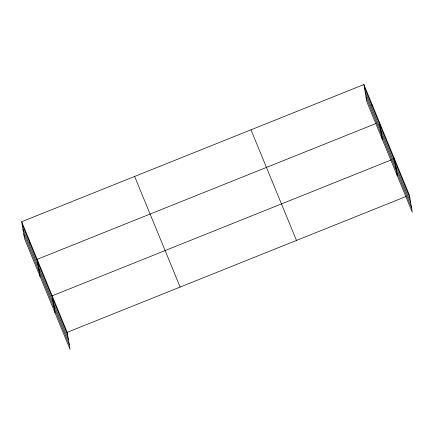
<?xml version="1.0" encoding="UTF-8"?>
<svg xmlns="http://www.w3.org/2000/svg" width="434" height="434" viewBox="0 0 434 434"><rect width="100%" height="100%" fill="white"/><g stroke="black" fill="none" stroke-linecap="round" stroke-linejoin="round"><path stroke-width="0.65" d="M21.7 221.725L67.205 332.336L70.096 349.451L24.597 238.841L21.7 221.725L363.904 84.549L409.403 195.159L412.3 212.275L366.795 101.665L363.904 84.549M376.235 123.413L37.172 259.331L40.064 276.447M391.251 159.918L52.188 295.836L55.08 312.952M393.133 159.159L394.387 158.66L397.284 175.775M67.205 332.336L406.267 196.418M364.376 87.337L409.875 197.947M365.173 92.062L410.678 202.678M365.998 96.934L411.503 207.55M250.977 129.815L296.476 240.431M134.627 176.454L180.132 287.069M22.172 224.508L67.677 335.124M22.969 229.239L68.474 339.849M23.794 234.11L69.299 344.721M379.37 122.155L382.267 139.271M371.64 103.352L372.106 106.14M29.436 240.528L29.908 243.317"/></g></svg>
